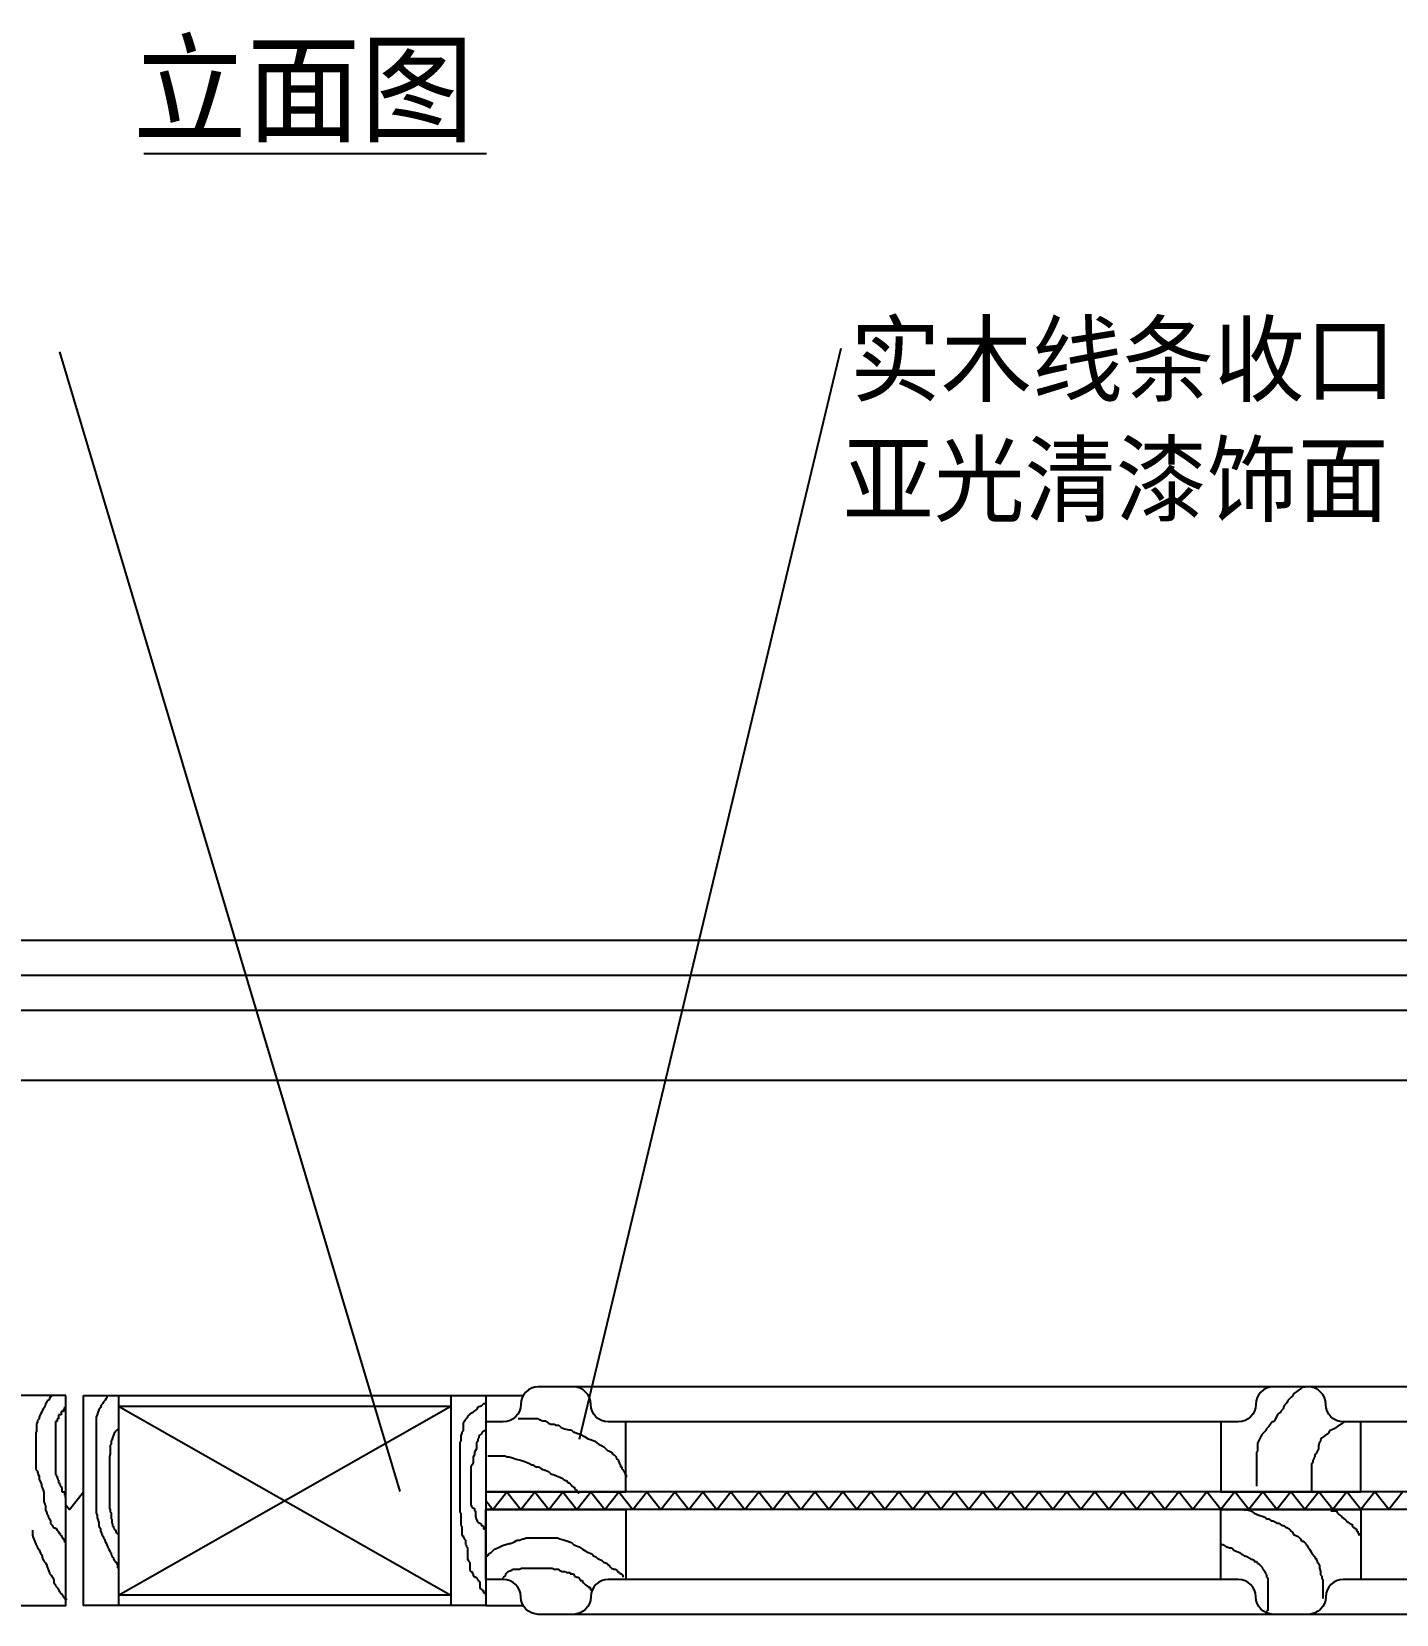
# Model space of a CAD drawing. Header units: metres. Extents: x 101 to 5257, y 290 to 7027.
# Drawn here: x 1399 to 2569, y 1681 to 3038 of the extents above; entities that cross this region are included whole.
import ezdxf

# ---------------------------------------------------------------- set-up
doc = ezdxf.new("R2010")
doc.units = ezdxf.units.M
for name, color, linetype in [('3', 3, 'Continuous'), ('4', 4, 'Continuous'), ('7', 7, 'Continuous'), ('BH', 3, 'Continuous'), ('DIM', 3, 'Continuous'), ('TEXT', 3, 'Continuous')]:
    doc.layers.add(name, color=color, linetype=linetype)
doc.dimstyles.get("Standard").update_dxf_attribs({"dimtxt": 2.5, "dimasz": 2.5, "dimexe": 1.25, "dimexo": 0.625, "dimtad": 1, "dimcen": 2.5, "dimazin": 3, "dimtfac": 1, "dimtmove": 0, "dimatfit": 3})

msp = doc.modelspace()

# ---------------------------------------------------------------- linework, layer by layer
at = {"layer": '3'}
for p, q in [((4269.53, 2228.95), (683.01, 2228.95)), ((4239.53, 2198.95), (686.13, 2198.95)), ((2483.84, 1872.4), (2481.91, 1871.43)), ((2484.8, 1873.36), (2483.84, 1872.4)), ((2487.7, 1875.29), (2484.8, 1873.36)), ((2488.66, 1876.25), (2487.7, 1875.29)), ((2490.59, 1876.25), (2488.66, 1876.25)), ((1410.44, 1859.46), (1409.03, 1857.36)), ((1411.14, 1861.57), (1410.44, 1859.46)), ((1411.84, 1862.97), (1411.14, 1861.57)), ((1412.54, 1864.37), (1411.84, 1862.97)), ((1413.94, 1865.07), (1412.54, 1864.37)), ((1414.65, 1866.47), (1413.94, 1865.07)), ((1415.35, 1867.88), (1414.65, 1866.47)), ((1415.35, 1868.58), (1415.35, 1867.88)), ((1416.75, 1868.58), (1415.35, 1868.58)), ((1427.27, 1859.46), (1427.27, 1857.36)), ((1458.14, 1858.76), (1456.74, 1856.66)), ((1458.84, 1860.86), (1458.14, 1858.76)), ((1460.24, 1862.27), (1458.84, 1860.86)), ((1460.95, 1863.67), (1460.24, 1862.27)), ((1462.35, 1865.07), (1460.95, 1863.67)), ((1463.05, 1866.47), (1462.35, 1865.07)), ((1463.75, 1867.17), (1463.05, 1866.47)), ((1463.75, 1868.58), (1463.75, 1867.17)), ((1473.53, 1859.95), (1758.53, 1697.95)), ((1473.53, 1697.95), (1758.53, 1859.95)), ((1781.61, 1858.9), (1780.65, 1856.97)), ((1784.5, 1859.86), (1781.61, 1858.9)), ((1785.47, 1860.83), (1784.5, 1859.86)), ((1786.43, 1861.79), (1785.47, 1860.83)), ((1788.36, 1861.79), (1786.43, 1861.79)), ((2473.23, 1860.83), (2472.26, 1858.9)), ((2472.26, 1858.9), (2472.26, 1857.94)), ((2474.19, 1861.79), (2473.23, 1860.83)), ((2475.16, 1862.76), (2474.19, 1861.79)), ((2476.12, 1864.68), (2475.16, 1862.76)), ((2479.01, 1867.58), (2476.12, 1864.68)), ((2479.98, 1868.54), (2479.01, 1867.58)), ((2480.94, 1870.47), (2479.98, 1868.54)), ((2481.91, 1871.43), (2480.94, 1870.47)), ((1404.12, 1846.14), (1403.42, 1844.74)), ((1405.53, 1848.95), (1404.12, 1847.54)), ((1404.12, 1847.54), (1404.12, 1846.14)), ((1406.23, 1851.75), (1405.53, 1850.35)), ((1405.53, 1850.35), (1405.53, 1848.95)), ((1406.93, 1853.15), (1406.23, 1851.75)), ((1407.63, 1854.55), (1406.93, 1853.15)), ((1408.33, 1855.96), (1407.63, 1854.55)), ((1409.03, 1857.36), (1408.33, 1855.96)), ((1419.56, 1846.84), (1419.56, 1801.27)), ((1420.96, 1846.84), (1419.56, 1846.84)), ((1420.96, 1848.95), (1420.96, 1846.84)), ((1422.36, 1848.95), (1420.96, 1848.95)), ((1422.36, 1852.45), (1422.36, 1848.95)), ((1424.47, 1852.45), (1422.36, 1852.45)), ((1424.47, 1855.26), (1424.47, 1852.45)), ((1426.57, 1855.26), (1424.47, 1855.26)), ((1426.57, 1857.36), (1426.57, 1855.26)), ((1427.27, 1857.36), (1426.57, 1857.36)), ((1455.33, 1852.45), (1454.63, 1850.35)), ((1454.63, 1850.35), (1454.63, 1768.32)), ((1456.03, 1854.55), (1455.33, 1852.45)), ((1456.74, 1856.66), (1456.03, 1854.55)), ((1770.04, 1846.37), (1769.07, 1845.4)), ((1769.07, 1845.4), (1769.07, 1838.66)), ((1771, 1848.3), (1770.04, 1846.37)), ((1771.96, 1849.26), (1771, 1848.3)), ((1772.93, 1850.22), (1771.96, 1849.26)), ((1774.86, 1853.12), (1772.93, 1851.19)), ((1772.93, 1851.19), (1772.93, 1850.22)), ((1776.79, 1854.08), (1774.86, 1853.12)), ((1778.72, 1856.01), (1776.79, 1854.08)), ((1780.65, 1856.97), (1778.72, 1856.01)), ((1816.34, 1849.26), (1832.73, 1849.26)), ((1832.73, 1849.26), (1834.66, 1848.3)), ((1834.66, 1848.3), (1835.63, 1848.3)), ((1835.63, 1848.3), (1836.59, 1847.33)), ((1836.59, 1847.33), (1839.49, 1847.33)), ((1839.49, 1847.33), (1842.38, 1845.4)), ((1842.38, 1845.4), (1844.31, 1844.44)), ((2433.53, 1846.45), (1893.53, 1846.45)), ((2461.65, 1845.4), (2460.69, 1843.48)), ((2462.62, 1846.37), (2461.65, 1845.4)), ((2463.58, 1846.37), (2462.62, 1846.37)), ((2464.55, 1847.33), (2463.58, 1846.37)), ((2465.51, 1849.26), (2464.55, 1847.33)), ((2467.44, 1853.12), (2465.51, 1849.26)), ((2469.37, 1854.08), (2467.44, 1853.12)), ((2470.33, 1856.01), (2469.37, 1854.08)), ((2471.3, 1856.97), (2470.33, 1856.01)), ((2472.26, 1857.94), (2471.3, 1856.97)), ((2522.42, 1845.4), (2522.42, 1844.44)), ((2523.39, 1845.4), (2522.42, 1845.4)), ((2523.39, 1846.37), (2523.39, 1845.4)), ((3063.53, 1846.45), (2538.53, 1846.45)), ((1403.42, 1838.43), (1402.72, 1837.03)), ((1402.72, 1837.03), (1402.72, 1805.48)), ((1403.42, 1844.74), (1403.42, 1838.43)), ((1468.66, 1832.82), (1467.96, 1830.72)), ((1469.36, 1834.92), (1468.66, 1832.82)), ((1470.07, 1836.33), (1469.36, 1834.92)), ((1471.47, 1838.43), (1470.07, 1836.33)), ((1472.87, 1839.83), (1471.47, 1838.43)), ((1473.57, 1840.53), (1472.87, 1839.83)), ((1473.57, 1841.93), (1473.57, 1840.53)), ((1768.11, 1836.73), (1767.14, 1834.8)), ((1767.14, 1834.8), (1767.14, 1829.98)), ((1769.07, 1838.66), (1768.11, 1837.69)), ((1768.11, 1837.69), (1768.11, 1836.73)), ((1782.58, 1832.87), (1781.61, 1831.91)), ((1781.61, 1831.91), (1781.61, 1829.98)), ((1782.58, 1834.8), (1782.58, 1832.87)), ((1783.54, 1834.8), (1782.58, 1834.8)), ((1784.5, 1835.76), (1783.54, 1834.8)), ((1785.47, 1837.69), (1784.5, 1835.76)), ((1787.4, 1838.66), (1785.47, 1837.69)), ((1788.36, 1839.62), (1787.4, 1838.66)), ((1789.33, 1839.62), (1788.36, 1839.62)), ((1844.31, 1844.44), (1847.2, 1844.44)), ((1847.2, 1844.44), (1848.17, 1843.48)), ((1848.17, 1843.48), (1851.06, 1843.48)), ((1851.06, 1843.48), (1852.99, 1841.55)), ((1852.99, 1841.55), (1855.88, 1840.58)), ((1855.88, 1840.58), (1859.74, 1839.62)), ((1859.74, 1839.62), (1861.67, 1839.62)), ((1861.67, 1839.62), (1863.6, 1837.69)), ((1863.6, 1837.69), (1864.57, 1837.69)), ((1864.57, 1837.69), (1866.5, 1836.73)), ((1866.5, 1836.73), (1869.39, 1835.76)), ((1869.39, 1835.76), (1873.25, 1833.84)), ((1873.25, 1833.84), (1876.14, 1831.91)), ((1876.14, 1831.91), (1879.03, 1830.94)), ((2452.97, 1833.84), (2450.08, 1828.05)), ((2453.94, 1835.76), (2452.97, 1833.84)), ((2455.86, 1837.69), (2453.94, 1835.76)), ((2456.83, 1838.66), (2455.86, 1837.69)), ((2457.79, 1840.58), (2456.83, 1838.66)), ((2459.72, 1842.51), (2457.79, 1840.58)), ((2460.69, 1843.48), (2459.72, 1842.51)), ((2505.06, 1832.87), (2504.09, 1830.94)), ((2506.99, 1833.84), (2505.06, 1832.87)), ((2507.95, 1834.8), (2506.99, 1833.84)), ((2509.88, 1835.76), (2507.95, 1834.8)), ((2510.85, 1836.73), (2509.88, 1835.76)), ((2511.81, 1838.66), (2510.85, 1836.73)), ((2513.74, 1839.62), (2511.81, 1838.66)), ((2515.67, 1840.58), (2513.74, 1839.62)), ((2517.6, 1841.55), (2515.67, 1840.58)), ((2518.56, 1842.51), (2517.6, 1841.55)), ((2520.49, 1843.48), (2518.56, 1842.51)), ((2521.46, 1844.44), (2520.49, 1843.48)), ((2522.42, 1844.44), (2521.46, 1844.44)), ((1466.56, 1818.8), (1465.86, 1816.7)), ((1467.26, 1827.21), (1466.56, 1826.51)), ((1466.56, 1826.51), (1466.56, 1818.8)), ((1467.96, 1830.72), (1467.26, 1830.02)), ((1467.26, 1830.02), (1467.26, 1827.21)), ((1767.14, 1829.98), (1766.18, 1829.02)), ((1766.18, 1829.02), (1766.18, 1769.25)), ((1778.72, 1818.41), (1777.75, 1816.48)), ((1780.65, 1823.23), (1778.72, 1820.34)), ((1778.72, 1820.34), (1778.72, 1818.41)), ((1781.61, 1829.98), (1780.65, 1829.02)), ((1780.65, 1829.02), (1780.65, 1823.23)), ((1879.03, 1830.94), (1881.93, 1829.98)), ((1881.93, 1829.98), (1883.86, 1828.05)), ((1883.86, 1828.05), (1885.79, 1827.09)), ((1885.79, 1827.09), (1887.72, 1826.12)), ((1887.72, 1826.12), (1889.65, 1825.16)), ((1889.65, 1825.16), (1890.61, 1824.2)), ((1890.61, 1824.2), (1892.54, 1822.27)), ((1892.54, 1822.27), (1894.47, 1821.3)), ((1894.47, 1821.3), (1896.4, 1820.34)), ((1896.4, 1820.34), (1897.36, 1818.41)), ((1897.36, 1818.41), (1898.33, 1818.41)), ((1898.33, 1818.41), (1899.29, 1817.45)), ((2450.08, 1821.3), (2449.11, 1820.34)), ((2449.11, 1820.34), (2449.11, 1791.42)), ((2450.08, 1828.05), (2450.08, 1821.3)), ((2500.24, 1819.38), (2499.27, 1818.41)), ((2499.27, 1818.41), (2499.27, 1816.48)), ((2502.16, 1823.23), (2500.24, 1819.38)), ((2503.13, 1829.02), (2502.16, 1826.12)), ((2502.16, 1826.12), (2502.16, 1823.23)), ((2504.09, 1829.98), (2503.13, 1829.02)), ((2504.09, 1830.94), (2504.09, 1829.98)), ((1402.72, 1805.48), (1404.12, 1804.08)), ((1465.86, 1816.7), (1465.86, 1772.53)), ((1776.79, 1809.74), (1775.82, 1807.81)), ((1775.82, 1807.81), (1775.82, 1775.03)), ((1777.75, 1811.66), (1776.79, 1809.74)), ((1777.75, 1816.48), (1777.75, 1811.66)), ((1790.29, 1817.45), (1804.76, 1817.45)), ((1804.76, 1817.45), (1806.69, 1816.48)), ((1806.69, 1816.48), (1808.62, 1816.48)), ((1808.62, 1816.48), (1811.51, 1815.52)), ((1811.51, 1815.52), (1814.41, 1814.56)), ((1814.41, 1814.56), (1818.27, 1813.59)), ((1818.27, 1813.59), (1821.16, 1812.63)), ((1821.16, 1812.63), (1824.05, 1811.66)), ((1824.05, 1811.66), (1825.98, 1810.7)), ((1825.98, 1810.7), (1827.91, 1809.74)), ((1827.91, 1809.74), (1828.88, 1809.74)), ((1828.88, 1809.74), (1829.84, 1808.77)), ((1829.84, 1808.77), (1831.77, 1807.81)), ((1831.77, 1807.81), (1833.7, 1807.81)), ((1833.7, 1807.81), (1836.59, 1805.88)), ((1836.59, 1805.88), (1839.49, 1804.92)), ((1839.49, 1804.92), (1842.38, 1803.95)), ((1899.29, 1817.45), (1900.26, 1816.48)), ((1900.26, 1816.48), (1900.26, 1815.52)), ((1900.26, 1815.52), (1901.22, 1814.56)), ((1901.22, 1814.56), (1902.19, 1813.59)), ((1902.19, 1813.59), (1902.19, 1812.63)), ((1902.19, 1812.63), (1903.15, 1810.7)), ((1903.15, 1810.7), (1904.11, 1809.74)), ((1904.11, 1809.74), (1904.11, 1807.81)), ((1904.11, 1807.81), (1905.08, 1807.81)), ((1905.08, 1807.81), (1905.08, 1805.88)), ((1905.08, 1805.88), (1906.04, 1805.88)), ((1906.04, 1805.88), (1906.04, 1804.92)), ((1906.04, 1804.92), (1907.01, 1803.95)), ((2497.34, 1811.66), (2496.38, 1810.7)), ((2496.38, 1810.7), (2496.38, 1787.56)), ((2498.31, 1814.56), (2497.34, 1813.59)), ((2497.34, 1813.59), (2497.34, 1811.66)), ((2499.27, 1816.48), (2498.31, 1815.52)), ((2498.31, 1815.52), (2498.31, 1814.56)), ((1404.12, 1804.08), (1404.12, 1803.38)), ((1404.12, 1803.38), (1404.82, 1801.27)), ((1404.82, 1801.27), (1405.53, 1799.87)), ((1405.53, 1799.87), (1405.53, 1797.07)), ((1405.53, 1797.07), (1406.93, 1794.96)), ((1406.93, 1794.96), (1407.63, 1792.86)), ((1407.63, 1792.86), (1407.63, 1791.46)), ((1407.63, 1791.46), (1408.33, 1790.05)), ((1419.56, 1801.27), (1420.26, 1801.27)), ((1420.26, 1801.27), (1420.26, 1799.87)), ((1420.26, 1799.87), (1420.96, 1799.87)), ((1420.96, 1799.87), (1420.96, 1797.77)), ((1420.96, 1797.77), (1421.66, 1797.77)), ((1421.66, 1797.77), (1421.66, 1796.36)), ((1421.66, 1796.36), (1422.36, 1796.36)), ((1422.36, 1796.36), (1422.36, 1794.26)), ((1422.36, 1794.26), (1423.06, 1794.26)), ((1423.06, 1794.26), (1423.06, 1792.86)), ((1423.06, 1792.86), (1423.77, 1792.86)), ((1423.77, 1792.86), (1423.77, 1791.46)), ((1423.77, 1791.46), (1424.47, 1791.46)), ((1424.47, 1791.46), (1424.47, 1790.05)), ((1842.38, 1803.95), (1844.31, 1802.02)), ((1844.31, 1802.02), (1847.2, 1801.06)), ((1847.2, 1801.06), (1849.13, 1800.1)), ((1849.13, 1800.1), (1852.03, 1799.13)), ((1852.03, 1799.13), (1853.96, 1798.17)), ((1853.96, 1798.17), (1854.92, 1797.2)), ((1854.92, 1797.2), (1856.85, 1796.24)), ((1856.85, 1796.24), (1857.81, 1796.24)), ((1857.81, 1796.24), (1858.78, 1794.31)), ((1858.78, 1794.31), (1859.74, 1794.31)), ((1859.74, 1794.31), (1860.71, 1793.35)), ((1860.71, 1793.35), (1861.67, 1792.38)), ((1861.67, 1792.38), (1862.64, 1791.42)), ((1862.64, 1791.42), (1863.6, 1790.46)), ((1907.01, 1803.95), (1907.01, 1802.99)), ((1907.01, 1802.99), (1907.97, 1802.99)), ((1907.97, 1802.99), (1907.97, 1801.06)), ((1907.97, 1801.06), (1908.94, 1801.06)), ((1908.94, 1801.06), (1908.94, 1799.13)), ((1408.33, 1790.05), (1409.03, 1787.95)), ((1409.03, 1787.95), (1409.73, 1785.85)), ((1409.73, 1785.85), (1409.73, 1778.14)), ((1409.73, 1778.14), (1410.44, 1776.03)), ((1424.47, 1790.05), (1425.17, 1790.05)), ((1425.17, 1790.05), (1425.17, 1786.55)), ((1425.17, 1786.55), (1427.27, 1786.55)), ((1427.27, 1786.55), (1427.27, 1783.74)), ((1427.27, 1783.74), (1427.97, 1783.74)), ((1427.97, 1783.74), (1427.97, 1781.64)), ((1863.6, 1790.46), (1864.57, 1790.46)), ((1864.57, 1790.46), (1864.57, 1789.49)), ((1864.57, 1789.49), (1865.53, 1788.53)), ((1865.53, 1788.53), (1866.5, 1787.56)), ((1866.5, 1787.56), (1866.5, 1786.6)), ((1866.5, 1786.6), (1867.46, 1786.6)), ((1867.46, 1786.6), (1867.46, 1785.64)), ((1867.46, 1785.64), (1868.42, 1785.64)), ((1410.44, 1776.03), (1410.44, 1775.33)), ((1410.44, 1775.33), (1411.14, 1774.63)), ((1411.14, 1774.63), (1411.14, 1771.13)), ((1411.14, 1771.13), (1411.84, 1769.02)), ((1411.84, 1769.02), (1412.54, 1766.92)), ((1412.54, 1766.92), (1413.24, 1766.22)), ((1413.24, 1766.22), (1413.24, 1764.82)), ((1413.24, 1764.82), (1413.94, 1764.11)), ((1413.94, 1764.11), (1414.65, 1763.41)), ((1454.63, 1768.32), (1455.33, 1766.22)), ((1455.33, 1766.22), (1455.33, 1764.11)), ((1455.33, 1764.11), (1456.03, 1762.71)), ((1465.86, 1772.53), (1466.56, 1771.13)), ((1466.56, 1771.13), (1466.56, 1769.02)), ((1466.56, 1769.02), (1467.26, 1768.32)), ((1467.26, 1768.32), (1467.26, 1763.41)), ((1766.18, 1769.25), (1767.14, 1768.28)), ((1767.14, 1768.28), (1767.14, 1757.68)), ((1775.82, 1775.03), (1776.79, 1773.1)), ((1776.79, 1773.1), (1778.72, 1772.14)), ((1778.72, 1772.14), (1778.72, 1770.21)), ((1778.72, 1770.21), (1779.68, 1770.21)), ((1779.68, 1770.21), (1779.68, 1765.39)), ((1779.68, 1765.39), (1780.65, 1762.5)), ((2438.5, 1771.17), (2441.4, 1771.17)), ((2441.4, 1771.17), (2444.29, 1770.21)), ((2444.29, 1770.21), (2447.18, 1768.28)), ((2447.18, 1768.28), (2451.04, 1766.35)), ((2451.04, 1766.35), (2454.9, 1765.39)), ((2454.9, 1765.39), (2456.83, 1764.43)), ((2456.83, 1764.43), (2457.79, 1763.46)), ((2512.78, 1770.21), (2517.6, 1770.21)), ((2517.6, 1770.21), (2518.56, 1768.28)), ((2518.56, 1768.28), (2519.53, 1767.32)), ((2519.53, 1767.32), (2520.49, 1766.35)), ((2520.49, 1766.35), (2522.42, 1765.39)), ((2522.42, 1765.39), (2522.42, 1764.43)), ((2522.42, 1764.43), (2523.39, 1764.43)), ((2523.39, 1764.43), (2524.35, 1763.46)), ((1399.91, 1753.6), (1399.91, 1749.39)), ((1414.65, 1763.41), (1415.35, 1761.31)), ((1415.35, 1761.31), (1415.35, 1759.21)), ((1415.35, 1759.21), (1416.75, 1757.8)), ((1416.75, 1757.8), (1417.45, 1756.4)), ((1417.45, 1756.4), (1418.15, 1755.7)), ((1418.15, 1755.7), (1419.56, 1755.7)), ((1419.56, 1755.7), (1420.26, 1755)), ((1420.26, 1755), (1420.96, 1753.6)), ((1420.96, 1753.6), (1421.66, 1752.9)), ((1421.66, 1752.9), (1422.36, 1752.2)), ((1422.36, 1752.2), (1423.06, 1750.79)), ((1423.06, 1750.79), (1423.77, 1750.79)), ((1423.77, 1750.79), (1423.77, 1749.39)), ((1456.03, 1762.71), (1456.74, 1759.91)), ((1456.74, 1759.91), (1456.74, 1757.1)), ((1456.74, 1757.1), (1458.14, 1755)), ((1458.14, 1755), (1458.14, 1752.9)), ((1458.14, 1752.9), (1458.84, 1751.49)), ((1458.84, 1751.49), (1459.54, 1749.39)), ((1467.26, 1763.41), (1467.96, 1762.71)), ((1467.96, 1762.71), (1467.96, 1759.21)), ((1467.96, 1759.21), (1468.66, 1759.21)), ((1468.66, 1759.21), (1468.66, 1757.1)), ((1468.66, 1757.1), (1469.36, 1757.1)), ((1469.36, 1757.1), (1469.36, 1755.7)), ((1469.36, 1755.7), (1470.07, 1755)), ((1470.07, 1755), (1470.07, 1754.3)), ((1470.07, 1754.3), (1470.77, 1754.3)), ((1470.77, 1754.3), (1470.77, 1753.6)), ((1470.77, 1753.6), (1471.47, 1753.6)), ((1471.47, 1753.6), (1471.47, 1751.49)), ((1471.47, 1751.49), (1472.17, 1751.49)), ((1472.17, 1751.49), (1472.17, 1750.79)), ((1472.17, 1750.79), (1473.57, 1750.79)), ((1473.57, 1750.79), (1473.57, 1750.09)), ((1767.14, 1757.68), (1768.11, 1756.71)), ((1768.11, 1756.71), (1768.11, 1749)), ((1780.65, 1762.5), (1781.61, 1760.57)), ((1781.61, 1760.57), (1783.54, 1759.61)), ((1783.54, 1759.61), (1784.5, 1758.64)), ((1784.5, 1758.64), (1784.5, 1757.68)), ((1784.5, 1757.68), (1785.47, 1757.68)), ((1785.47, 1757.68), (1786.43, 1756.71)), ((1786.43, 1756.71), (1786.43, 1754.79)), ((1786.43, 1754.79), (1788.36, 1754.79)), ((2457.79, 1763.46), (2459.72, 1763.46)), ((2459.72, 1763.46), (2461.65, 1761.53)), ((2461.65, 1761.53), (2463.58, 1761.53)), ((2463.58, 1761.53), (2465.51, 1760.57)), ((2465.51, 1760.57), (2466.47, 1759.61)), ((2466.47, 1759.61), (2468.4, 1759.61)), ((2468.4, 1759.61), (2469.37, 1758.64)), ((2469.37, 1758.64), (2471.3, 1757.68)), ((2471.3, 1757.68), (2472.26, 1757.68)), ((2472.26, 1757.68), (2474.19, 1755.75)), ((2474.19, 1755.75), (2475.16, 1755.75)), ((2475.16, 1755.75), (2477.09, 1754.79)), ((2477.09, 1754.79), (2478.05, 1753.82)), ((2478.05, 1753.82), (2479.01, 1752.86)), ((2479.01, 1752.86), (2479.98, 1751.89)), ((2479.98, 1751.89), (2480.94, 1749.97)), ((2524.35, 1763.46), (2525.32, 1762.5)), ((2525.32, 1762.5), (2526.28, 1761.53)), ((2526.28, 1761.53), (2527.24, 1760.57)), ((2527.24, 1760.57), (2528.21, 1760.57)), ((2528.21, 1760.57), (2528.21, 1759.61)), ((2528.21, 1759.61), (2529.17, 1759.61)), ((2529.17, 1759.61), (2530.14, 1758.64)), ((2530.14, 1758.64), (2531.1, 1758.64)), ((2531.1, 1758.64), (2531.1, 1756.71)), ((2531.1, 1756.71), (2532.07, 1756.71)), ((2532.07, 1756.71), (2532.07, 1755.75)), ((2532.07, 1755.75), (2533.03, 1755.75)), ((2533.03, 1755.75), (2534, 1754.79)), ((2534, 1754.79), (2534.96, 1754.79)), ((2534.96, 1754.79), (2534.96, 1752.86)), ((2534.96, 1752.86), (2535.93, 1752.86)), ((2535.93, 1752.86), (2535.93, 1750.93)), ((2535.93, 1750.93), (2536.89, 1750.93)), ((2536.89, 1750.93), (2536.89, 1749)), ((1399.91, 1749.39), (1400.62, 1747.29)), ((1400.62, 1747.29), (1401.32, 1745.18)), ((1401.32, 1745.18), (1402.02, 1743.78)), ((1402.02, 1743.78), (1402.72, 1741.68)), ((1402.72, 1741.68), (1404.12, 1738.88)), ((1404.12, 1738.88), (1405.53, 1736.77)), ((1405.53, 1736.77), (1406.93, 1733.97)), ((1423.77, 1749.39), (1424.47, 1749.39)), ((1424.47, 1749.39), (1424.47, 1748.69)), ((1424.47, 1748.69), (1425.17, 1748.69)), ((1425.17, 1748.69), (1425.17, 1747.29)), ((1425.17, 1747.29), (1426.57, 1746.59)), ((1426.57, 1746.59), (1426.57, 1745.18)), ((1426.57, 1745.18), (1427.27, 1744.48)), ((1427.27, 1744.48), (1427.27, 1743.08)), ((1459.54, 1749.39), (1460.95, 1747.99)), ((1460.95, 1747.99), (1460.95, 1746.59)), ((1460.95, 1746.59), (1461.65, 1745.89)), ((1461.65, 1745.89), (1462.35, 1743.78)), ((1462.35, 1743.78), (1463.05, 1742.38)), ((1463.05, 1742.38), (1463.75, 1740.98)), ((1463.75, 1740.98), (1464.45, 1738.88)), ((1464.45, 1738.88), (1465.15, 1738.17)), ((1465.15, 1738.17), (1465.15, 1737.47)), ((1465.15, 1737.47), (1465.86, 1736.07)), ((1768.11, 1749), (1769.07, 1749)), ((1769.07, 1749), (1769.07, 1748.04)), ((1769.07, 1748.04), (1770.04, 1746.11)), ((1770.04, 1746.11), (1771, 1745.15)), ((1771, 1745.15), (1771, 1741.29)), ((1771, 1741.29), (1771.96, 1740.33)), ((1771.96, 1740.33), (1771.96, 1739.36)), ((1771.96, 1739.36), (1772.93, 1738.4)), ((1772.93, 1738.4), (1772.93, 1728.76)), ((1794.15, 1735.51), (1796.08, 1737.43)), ((1796.08, 1737.43), (1798.97, 1738.4)), ((1798.97, 1738.4), (1802.83, 1740.33)), ((1802.83, 1740.33), (1805.73, 1741.29)), ((1805.73, 1741.29), (1808.62, 1742.25)), ((1808.62, 1742.25), (1809.58, 1742.25)), ((1809.58, 1742.25), (1812.48, 1743.22)), ((1812.48, 1743.22), (1815.37, 1745.15)), ((1815.37, 1745.15), (1817.3, 1745.15)), ((1817.3, 1745.15), (1820.19, 1746.11)), ((1820.19, 1746.11), (1821.16, 1746.11)), ((1821.16, 1746.11), (1823.09, 1747.07)), ((1823.09, 1747.07), (1850.1, 1747.07)), ((1850.1, 1747.07), (1852.03, 1746.11)), ((1852.03, 1746.11), (1855.88, 1745.15)), ((1855.88, 1745.15), (1858.78, 1744.18)), ((1858.78, 1744.18), (1860.71, 1743.22)), ((1860.71, 1743.22), (1861.67, 1743.22)), ((1861.67, 1743.22), (1863.6, 1741.29)), ((1863.6, 1741.29), (1865.53, 1740.33)), ((1865.53, 1740.33), (1868.42, 1739.36)), ((1868.42, 1739.36), (1871.32, 1737.43)), ((1871.32, 1737.43), (1874.21, 1735.51)), ((2418.24, 1742.25), (2418.24, 1741.29)), ((2418.24, 1741.29), (2420.17, 1741.29)), ((2420.17, 1741.29), (2422.1, 1740.33)), ((2422.1, 1740.33), (2423.07, 1739.36)), ((2423.07, 1739.36), (2424.03, 1739.36)), ((2424.03, 1739.36), (2425.96, 1738.4)), ((2425.96, 1738.4), (2427.89, 1738.4)), ((2427.89, 1738.4), (2429.82, 1736.47)), ((2429.82, 1736.47), (2431.75, 1735.51)), ((2480.94, 1749.97), (2482.87, 1749)), ((2482.87, 1749), (2484.8, 1748.04)), ((2484.8, 1748.04), (2486.73, 1746.11)), ((2486.73, 1746.11), (2487.7, 1744.18)), ((2487.7, 1744.18), (2489.63, 1744.18)), ((2489.63, 1744.18), (2489.63, 1743.22)), ((2489.63, 1743.22), (2491.55, 1742.25)), ((2491.55, 1742.25), (2491.55, 1741.29)), ((2491.55, 1741.29), (2492.52, 1740.33)), ((2492.52, 1740.33), (2493.48, 1738.4)), ((2493.48, 1738.4), (2494.45, 1737.43)), ((2494.45, 1737.43), (2496.38, 1734.54)), ((1406.93, 1733.97), (1408.33, 1731.86)), ((1408.33, 1731.86), (1408.33, 1729.76)), ((1408.33, 1729.76), (1409.03, 1728.36)), ((1409.03, 1728.36), (1409.73, 1726.96)), ((1409.73, 1726.96), (1410.44, 1726.26)), ((1410.44, 1726.26), (1411.14, 1725.55)), ((1411.14, 1725.55), (1411.84, 1724.15)), ((1411.84, 1724.15), (1412.54, 1722.05)), ((1465.86, 1736.07), (1466.56, 1734.67)), ((1466.56, 1734.67), (1467.26, 1733.97)), ((1467.26, 1733.97), (1467.26, 1732.57)), ((1467.26, 1732.57), (1467.96, 1731.86)), ((1467.96, 1731.86), (1467.96, 1731.16)), ((1467.96, 1731.16), (1468.66, 1730.46)), ((1468.66, 1730.46), (1469.36, 1729.76)), ((1469.36, 1729.76), (1469.36, 1729.06)), ((1469.36, 1729.06), (1470.07, 1727.66)), ((1470.07, 1727.66), (1470.77, 1726.96)), ((1470.77, 1726.96), (1470.77, 1726.26)), ((1470.77, 1726.26), (1471.47, 1726.26)), ((1471.47, 1726.26), (1472.17, 1725.55)), ((1472.17, 1725.55), (1472.17, 1724.15)), ((1472.17, 1724.15), (1472.87, 1724.15)), ((1472.87, 1724.15), (1472.87, 1721.35)), ((1772.93, 1728.76), (1773.89, 1726.83)), ((1773.89, 1726.83), (1774.86, 1725.87)), ((1774.86, 1725.87), (1774.86, 1719.12)), ((1789.33, 1731.65), (1790.29, 1731.65)), ((1789.33, 1730.69), (1789.33, 1731.65)), ((1790.29, 1731.65), (1791.26, 1733.58)), ((1791.26, 1733.58), (1793.19, 1734.54)), ((1793.19, 1734.54), (1794.15, 1735.51)), ((1874.21, 1735.51), (1876.14, 1734.54)), ((1876.14, 1734.54), (1877.11, 1734.54)), ((1877.11, 1734.54), (1878.07, 1733.58)), ((1878.07, 1733.58), (1879.03, 1733.58)), ((1879.03, 1733.58), (1880, 1732.61)), ((1880, 1732.61), (1880.96, 1731.65)), ((1880.96, 1731.65), (1882.89, 1730.69)), ((1882.89, 1730.69), (1883.86, 1729.72)), ((1883.86, 1729.72), (1885.79, 1728.76)), ((1885.79, 1728.76), (1887.72, 1727.79)), ((1887.72, 1727.79), (1889.65, 1725.87)), ((1889.65, 1725.87), (1890.61, 1725.87)), ((1890.61, 1725.87), (1892.54, 1724.9)), ((1892.54, 1724.9), (1893.5, 1723.94)), ((1893.5, 1723.94), (1894.47, 1722.97)), ((1894.47, 1722.97), (1895.43, 1722.01)), ((2431.75, 1735.51), (2434.64, 1734.54)), ((2434.64, 1734.54), (2436.57, 1732.61)), ((2436.57, 1732.61), (2437.54, 1732.61)), ((2437.54, 1732.61), (2438.5, 1731.65)), ((2438.5, 1731.65), (2439.47, 1731.65)), ((2439.47, 1731.65), (2441.4, 1730.69)), ((2441.4, 1730.69), (2443.32, 1729.72)), ((2443.32, 1729.72), (2444.29, 1728.76)), ((2444.29, 1728.76), (2445.25, 1728.76)), ((2445.25, 1728.76), (2447.18, 1727.79)), ((2447.18, 1727.79), (2447.18, 1726.83)), ((2447.18, 1726.83), (2449.11, 1726.83)), ((2449.11, 1726.83), (2450.08, 1724.9)), ((2450.08, 1724.9), (2451.04, 1724.9)), ((2451.04, 1724.9), (2452.01, 1723.94)), ((2452.01, 1723.94), (2452.97, 1722.97)), ((2452.97, 1722.97), (2453.94, 1722.01)), ((2496.38, 1734.54), (2497.34, 1732.61)), ((2497.34, 1732.61), (2498.31, 1731.65)), ((2498.31, 1731.65), (2499.27, 1730.69)), ((2499.27, 1730.69), (2499.27, 1729.72)), ((2499.27, 1729.72), (2500.24, 1729.72)), ((2500.24, 1729.72), (2500.24, 1728.76)), ((2500.24, 1728.76), (2501.2, 1726.83)), ((2501.2, 1726.83), (2501.2, 1725.87)), ((2501.2, 1725.87), (2502.16, 1724.9)), ((2502.16, 1724.9), (2503.13, 1722.97)), ((2503.13, 1722.97), (2503.13, 1721.05)), ((1412.54, 1722.05), (1413.24, 1719.95)), ((1413.24, 1719.95), (1413.94, 1718.54)), ((1413.94, 1718.54), (1414.65, 1717.14)), ((1414.65, 1717.14), (1414.65, 1716.44)), ((1414.65, 1716.44), (1415.35, 1715.74)), ((1415.35, 1715.74), (1416.05, 1715.04)), ((1416.05, 1715.04), (1416.75, 1713.64)), ((1416.75, 1713.64), (1417.45, 1712.93)), ((1417.45, 1712.93), (1418.15, 1710.83)), ((1418.15, 1710.83), (1418.15, 1708.73)), ((1472.87, 1721.35), (1473.57, 1721.35)), ((1774.86, 1719.12), (1775.82, 1718.15)), ((1775.82, 1718.15), (1776.79, 1718.15)), ((1776.79, 1718.15), (1776.79, 1717.19)), ((1776.79, 1717.19), (1777.75, 1715.26)), ((1777.75, 1715.26), (1777.75, 1714.3)), ((1777.75, 1714.3), (1778.72, 1714.3)), ((1778.72, 1714.3), (1778.72, 1713.33)), ((1778.72, 1713.33), (1780.65, 1713.33)), ((1780.65, 1713.33), (1780.65, 1712.37)), ((1780.65, 1712.37), (1781.61, 1711.41)), ((1781.61, 1711.41), (1781.61, 1710.44)), ((1781.61, 1710.44), (1782.58, 1710.44)), ((1782.58, 1710.44), (1782.58, 1709.48)), ((1782.58, 1709.48), (1783.54, 1709.48)), ((1783.54, 1709.48), (1783.54, 1703.69)), ((1803.8, 1713.33), (1804.76, 1714.3)), ((1803.8, 1712.37), (1803.8, 1713.33)), ((1804.76, 1714.3), (1805.73, 1715.26)), ((1805.73, 1716.23), (1806.69, 1717.19)), ((1805.73, 1715.26), (1805.73, 1716.23)), ((1806.69, 1717.19), (1807.65, 1718.15)), ((1807.65, 1718.15), (1809.58, 1719.12)), ((1809.58, 1719.12), (1810.55, 1719.12)), ((1810.55, 1719.12), (1811.51, 1720.08)), ((1811.51, 1720.08), (1817.3, 1720.08)), ((1817.3, 1720.08), (1819.23, 1721.05)), ((1819.23, 1721.05), (1845.27, 1721.05)), ((1845.27, 1721.05), (1847.2, 1720.08)), ((1847.2, 1720.08), (1851.06, 1720.08)), ((1851.06, 1720.08), (1852.03, 1719.12)), ((1852.03, 1719.12), (1853.96, 1718.15)), ((1853.96, 1718.15), (1856.85, 1718.15)), ((1856.85, 1718.15), (1857.81, 1717.19)), ((1857.81, 1717.19), (1860.71, 1717.19)), ((1860.71, 1717.19), (1860.71, 1716.23)), ((1860.71, 1716.23), (1863.6, 1716.23)), ((1863.6, 1716.23), (1864.57, 1714.3)), ((1864.57, 1714.3), (1866.5, 1713.33)), ((1866.5, 1713.33), (1867.46, 1713.33)), ((1867.46, 1713.33), (1868.42, 1712.37)), ((1868.42, 1712.37), (1869.39, 1711.41)), ((1869.39, 1711.41), (1869.39, 1710.44)), ((1869.39, 1710.44), (1871.32, 1710.44)), ((1871.32, 1710.44), (1871.32, 1709.48)), ((1871.32, 1709.48), (1872.28, 1708.51)), ((2433.53, 1711.45), (1893.53, 1711.45)), ((1895.43, 1722.01), (1896.4, 1721.05)), ((1896.4, 1721.05), (1898.33, 1720.08)), ((1898.33, 1720.08), (1899.29, 1720.08)), ((1899.29, 1720.08), (1901.22, 1719.12)), ((1901.22, 1719.12), (1901.22, 1718.15)), ((1901.22, 1718.15), (1902.19, 1718.15)), ((1902.19, 1718.15), (1902.19, 1717.19)), ((1902.19, 1717.19), (1903.15, 1717.19)), ((1903.15, 1717.19), (1904.11, 1716.23)), ((1904.11, 1716.23), (1905.08, 1716.23)), ((1905.08, 1716.23), (1905.08, 1715.26)), ((1905.08, 1715.26), (1906.04, 1715.26)), ((1906.04, 1715.26), (1906.04, 1713.33)), ((2453.94, 1722.01), (2453.94, 1721.05)), ((2453.94, 1721.05), (2454.9, 1720.08)), ((2454.9, 1720.08), (2455.86, 1719.12)), ((2455.86, 1719.12), (2456.83, 1717.19)), ((2456.83, 1717.19), (2456.83, 1716.23)), ((2456.83, 1716.23), (2457.79, 1715.26)), ((2457.79, 1715.26), (2457.79, 1713.33)), ((2457.79, 1713.33), (2458.76, 1712.37)), ((2458.76, 1712.37), (2458.76, 1684.41)), ((2503.13, 1721.05), (2504.09, 1718.15)), ((2504.09, 1718.15), (2504.09, 1715.26)), ((2504.09, 1715.26), (2505.06, 1714.3)), ((2505.06, 1714.3), (2505.06, 1712.37)), ((2505.06, 1712.37), (2506.02, 1711.41)), ((2506.02, 1711.41), (2506.02, 1695.02)), ((3063.53, 1711.45), (2523.53, 1711.45)), ((1418.15, 1708.73), (1418.85, 1707.33)), ((1418.85, 1707.33), (1419.56, 1706.63)), ((1419.56, 1706.63), (1419.56, 1705.92)), ((1419.56, 1705.92), (1420.26, 1705.22)), ((1420.26, 1705.22), (1420.96, 1704.52)), ((1420.96, 1704.52), (1421.66, 1703.82)), ((1421.66, 1703.82), (1422.36, 1703.12)), ((1422.36, 1703.12), (1422.36, 1702.42)), ((1422.36, 1702.42), (1423.06, 1701.02)), ((1423.06, 1701.02), (1423.77, 1700.32)), ((1423.77, 1700.32), (1423.77, 1699.61)), ((1423.77, 1699.61), (1424.47, 1699.61)), ((1424.47, 1699.61), (1424.47, 1698.91)), ((1424.47, 1698.91), (1425.17, 1698.91)), ((1425.17, 1698.91), (1425.17, 1698.21)), ((1425.17, 1698.21), (1425.87, 1697.51)), ((1425.87, 1697.51), (1425.87, 1696.81)), ((1425.87, 1696.81), (1426.57, 1696.81)), ((1426.57, 1696.81), (1426.57, 1696.11)), ((1426.57, 1696.11), (1427.27, 1696.11)), ((1427.27, 1696.11), (1427.27, 1694.71)), ((1783.54, 1703.69), (1784.5, 1703.69)), ((1784.5, 1703.69), (1784.5, 1702.73)), ((1784.5, 1702.73), (1785.47, 1702.73)), ((1785.47, 1702.73), (1785.47, 1701.77)), ((1785.47, 1701.77), (1786.43, 1701.77)), ((1786.43, 1701.77), (1786.43, 1699.84)), ((1786.43, 1699.84), (1788.36, 1699.84)), ((1788.36, 1699.84), (1788.36, 1697.91)), ((1872.28, 1708.51), (1874.21, 1706.59)), ((1874.21, 1706.59), (1875.18, 1706.59)), ((1875.18, 1706.59), (1875.18, 1705.62)), ((1875.18, 1705.62), (1876.14, 1705.62)), ((1876.14, 1705.62), (1876.14, 1704.66)), ((1876.14, 1704.66), (1878.07, 1704.66)), ((1878.07, 1704.66), (1878.07, 1702.73)), ((1878.07, 1702.73), (1880, 1702.73)), ((1880, 1702.73), (1880, 1701.77)), ((1427.27, 1694.71), (1428.68, 1694.71)), ((1428.68, 1694.71), (1428.68, 1694.01)), ((2458.76, 1684.41), (2457.79, 1684.41))]:
    msp.add_line(p, q, dxfattribs=at)
at = {"layer": '4'}
for p, q in [((1473.53, 1868.95), (1473.53, 1688.95)), ((1758.53, 1868.95), (1758.53, 1688.95))]:
    msp.add_line(p, q, dxfattribs=at)
for points in [[(1908.53, 1786.45), (1908.53, 1846.45), (1893.53, 1846.45, -0.41), (1878.53, 1861.45), (1878.53, 1861.45, 0.41), (1863.53, 1876.45), (1833.53, 1876.45, 0.41), (1818.53, 1861.45), (1818.53, 1861.45, -0.41), (1803.53, 1846.45), (1788.53, 1846.45), (1788.53, 1786.45)], [(2538.53, 1786.45), (2538.53, 1846.45), (2523.53, 1846.45, -0.41), (2508.53, 1861.45), (2508.53, 1861.45, 0.41), (2493.53, 1876.45), (2463.53, 1876.45, 0.41), (2448.53, 1861.45), (2448.53, 1861.45, -0.41), (2433.53, 1846.45), (2418.53, 1846.45), (2418.53, 1786.45)], [(1908.53, 1771.45), (1908.53, 1711.45), (1893.53, 1711.45, 0.41), (1878.53, 1696.45), (1878.53, 1696.45, -0.41), (1863.53, 1681.45), (1833.53, 1681.45, -0.41), (1818.53, 1696.45), (1818.53, 1696.45, 0.41), (1803.53, 1711.45), (1788.53, 1711.45), (1788.53, 1771.45)], [(2538.53, 1771.45), (2538.53, 1711.45), (2523.53, 1711.45, 0.41), (2508.53, 1696.45), (2508.53, 1696.45, -0.41), (2493.53, 1681.45), (2463.53, 1681.45, -0.41), (2448.53, 1696.45), (2448.53, 1696.45, 0.41), (2433.53, 1711.45), (2418.53, 1711.45), (2418.53, 1771.45)]]:
    msp.add_lwpolyline(points, format="xyb", close=True, dxfattribs=at)
for points in [[(1428.53, 1868.95), (1068.53, 1868.95), (1068.53, 1688.95), (1428.53, 1688.95)], [(1443.53, 1868.95), (1788.53, 1868.95), (1788.53, 1688.95), (1443.53, 1688.95)]]:
    msp.add_lwpolyline(points, close=True, dxfattribs=at)
at = {"layer": '7'}
for p, q in [((4308.53, 2258.95), (679.89, 2258.95)), ((4218.53, 2138.95), (692.37, 2138.95)), ((3738.53, 1876.45), (1833.53, 1876.45)), ((1788.53, 1868.95), (1820.54, 1868.95)), ((3798.53, 1786.45), (1788.53, 1786.45)), ((3798.53, 1771.45), (1788.53, 1771.45)), ((1788.53, 1688.95), (1820.54, 1688.95)), ((3738.53, 1681.45), (1833.53, 1681.45))]:
    msp.add_line(p, q, dxfattribs=at)
for points in [[(1473.53, 1859.95), (1758.53, 1859.95)], [(1758.53, 1697.95), (1473.53, 1697.95)]]:
    msp.add_lwpolyline(points, dxfattribs=at)
at = {"layer": 'BH'}
for points in [[(1428.53, 1775.2), (1431.53, 1771.45), (1443.53, 1786.45)], [(1788.53, 1778.95), (1794.53, 1771.45), (1806.53, 1786.45), (1818.53, 1771.45), (1830.53, 1786.45), (1842.53, 1771.45), (1854.53, 1786.45), (1866.53, 1771.45), (1878.53, 1786.45), (1890.53, 1771.45), (1902.53, 1786.45), (1914.53, 1771.45), (1926.53, 1786.45), (1938.53, 1771.45), (1950.53, 1786.45), (1962.53, 1771.45), (1974.53, 1786.45), (1986.53, 1771.45), (1998.53, 1786.45), (2010.53, 1771.45), (2022.53, 1786.45), (2034.53, 1771.45), (2046.53, 1786.45), (2058.53, 1771.45), (2070.53, 1786.45)], [(2574.53, 1786.45), (2562.53, 1771.45), (2550.53, 1786.45), (2538.53, 1771.45), (2526.53, 1786.45), (2514.53, 1771.45), (2502.53, 1786.45), (2490.53, 1771.45), (2478.53, 1786.45), (2466.53, 1771.45), (2454.53, 1786.45), (2442.53, 1771.45), (2430.53, 1786.45), (2418.53, 1771.45), (2406.53, 1786.45), (2394.53, 1771.45), (2382.53, 1786.45), (2370.53, 1771.45), (2358.53, 1786.45), (2346.53, 1771.45), (2334.53, 1786.45), (2322.53, 1771.45), (2310.53, 1786.45), (2298.53, 1771.45), (2286.53, 1786.45), (2274.53, 1771.45), (2262.53, 1786.45), (2250.53, 1771.45), (2238.53, 1786.45), (2226.53, 1771.45), (2214.53, 1786.45), (2202.53, 1771.45), (2190.53, 1786.45), (2178.53, 1771.45), (2166.53, 1786.45), (2154.53, 1771.45), (2142.53, 1786.45), (2130.53, 1771.45), (2118.53, 1786.45), (2106.53, 1771.45), (2094.53, 1786.45), (2082.53, 1771.45), (2070.53, 1786.45)]]:
    msp.add_lwpolyline(points, dxfattribs=at)
at = {"layer": 'TEXT'}
msp.add_line((1495.28, 2933.58), (1789.15, 2933.58), dxfattribs=at)

# ---------------------------------------------------------------- texts
at = {"layer": 'DIM'}
for s, p in [('实木线条收口', (2100.65, 2727.25)), ('亚光清漆饰面', (2094.57, 2624.29))]:
    msp.add_text(s, height=60, dxfattribs=at).set_placement(p)
at = {"layer": 'TEXT'}
msp.add_text('立面图', height=75, dxfattribs=at).set_placement((1486.08, 2951.51))

# ---------------------------------------------------------------- leaders
for points in [[(1715.01, 1786.83), (1423.36, 2763.5)], [(1868.84, 1831.66), (2093.19, 2766.7)]]:
    msp.add_leader(points, dimstyle='Standard', dxfattribs=at)

doc.saveas('drawing.dxf')
